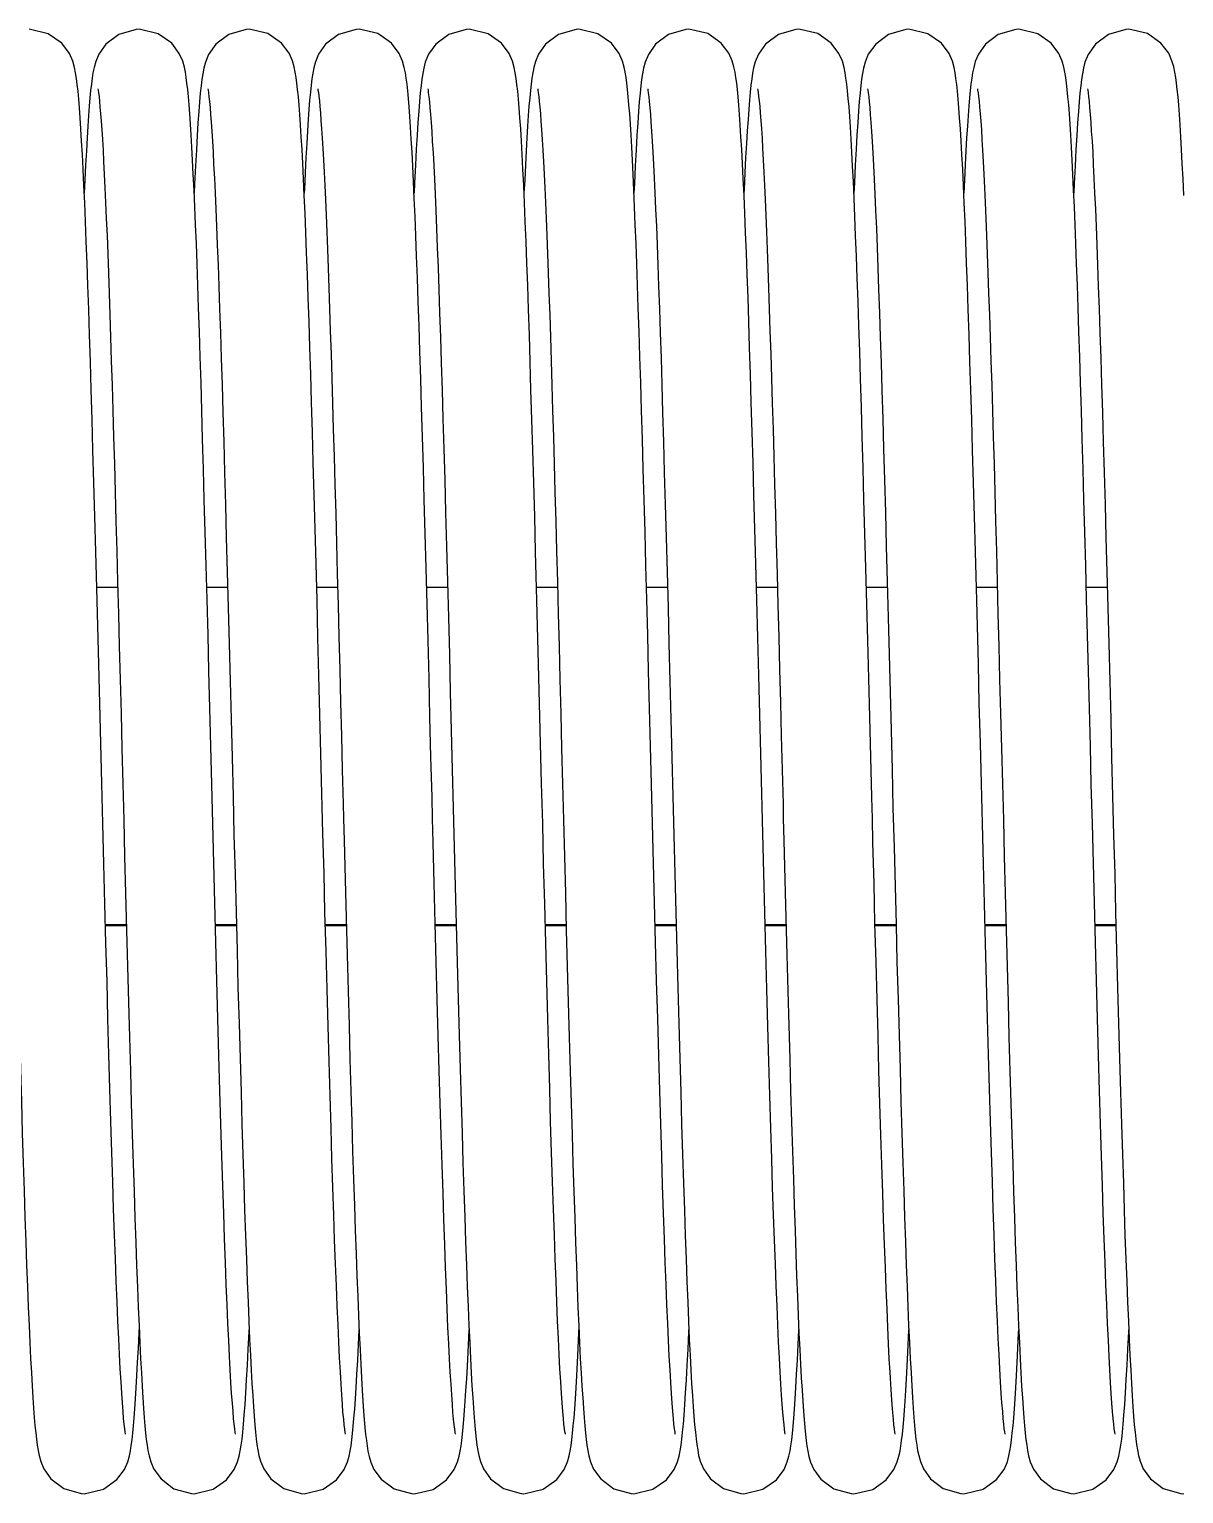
# Model space of a CAD drawing. Header units: millimetres. Extents: x 21899 to 38731, y -5425 to 3612.
# Drawn here: x 24484 to 24568, y 3128.8 to 3235.3 of the extents above; entities that cross this region are included whole.
import ezdxf

# ---------------------------------------------------------------- set-up
doc = ezdxf.new("R2010")
doc.units = ezdxf.units.MM

msp = doc.modelspace()

# ---------------------------------------------------------------- linework, layer by layer
at = {"color": 7, "linetype": 'Continuous'}
for p, q in [((24488.91, 3194.69), (24490.44, 3194.69)), ((24496.91, 3194.69), (24498.44, 3194.69)), ((24504.91, 3194.69), (24506.44, 3194.69)), ((24512.91, 3194.69), (24514.44, 3194.69)), ((24520.91, 3194.69), (24522.44, 3194.69)), ((24528.91, 3194.69), (24530.44, 3194.69)), ((24536.91, 3194.69), (24538.44, 3194.69)), ((24544.91, 3194.69), (24546.44, 3194.69)), ((24552.91, 3194.69), (24554.44, 3194.69)), ((24560.91, 3194.69), (24562.44, 3194.69)), ((24489.55, 3170.08), (24491.07, 3170.08)), ((24497.55, 3170.08), (24499.07, 3170.08)), ((24505.55, 3170.08), (24507.07, 3170.08)), ((24513.55, 3170.08), (24515.07, 3170.08)), ((24521.55, 3170.08), (24523.07, 3170.08)), ((24529.55, 3170.08), (24531.07, 3170.08)), ((24537.55, 3170.08), (24539.07, 3170.08)), ((24545.55, 3170.08), (24547.07, 3170.08)), ((24553.55, 3170.08), (24555.07, 3170.08)), ((24561.55, 3170.08), (24563.07, 3170.08))]:
    msp.add_line(p, q, dxfattribs=at)
at = {"color": 9, "linetype": 'Continuous'}
for p, q in [((24489.55, 3170.15), (24491.07, 3170.15)), ((24497.55, 3170.15), (24499.07, 3170.15)), ((24505.55, 3170.15), (24507.07, 3170.15)), ((24513.55, 3170.15), (24515.07, 3170.15)), ((24521.55, 3170.15), (24523.07, 3170.15)), ((24529.55, 3170.15), (24531.07, 3170.15)), ((24537.55, 3170.15), (24539.07, 3170.15)), ((24545.55, 3170.15), (24547.07, 3170.15)), ((24553.55, 3170.15), (24555.07, 3170.15)), ((24561.55, 3170.15), (24563.07, 3170.15))]:
    msp.add_line(p, q, dxfattribs=at)
at = {"color": 7, "linetype": 'Continuous'}
for points in [[(24487.65, 3229.54), (24487.6, 3230.18), (24487.55, 3230.74), (24487.49, 3231.24), (24487.43, 3231.68), (24487.37, 3232.08), (24487.29, 3232.47), (24487.17, 3232.92), (24486.93, 3233.48), (24486.37, 3234.23), (24485.39, 3234.93), (24484, 3235.25)], [(24492, 3235.25), (24491.79, 3235.24), (24490.51, 3234.87), (24489.57, 3234.16), (24489.06, 3233.44), (24488.84, 3232.9), (24488.72, 3232.47), (24488.64, 3232.09), (24488.58, 3231.7), (24488.52, 3231.27), (24488.47, 3230.8), (24488.42, 3230.26), (24488.36, 3229.65), (24488.31, 3228.97)], [(24495.69, 3229.09), (24495.64, 3229.75), (24495.58, 3230.33), (24495.53, 3230.86), (24495.48, 3231.33), (24495.43, 3231.74), (24495.36, 3232.12), (24495.29, 3232.5), (24495.17, 3232.92), (24494.92, 3233.49), (24494.37, 3234.24), (24493.38, 3234.93), (24492, 3235.25)], [(24500, 3235.25), (24499.78, 3235.24), (24498.52, 3234.88), (24497.58, 3234.18), (24497.05, 3233.42), (24496.82, 3232.85), (24496.7, 3232.42), (24496.63, 3232.02), (24496.56, 3231.61), (24496.51, 3231.14), (24496.45, 3230.6), (24496.39, 3229.98), (24496.34, 3229.27)], [(24503.69, 3229.05), (24503.64, 3229.73), (24503.59, 3230.33), (24503.53, 3230.86), (24503.48, 3231.33), (24503.42, 3231.75), (24503.36, 3232.14), (24503.28, 3232.53), (24503.15, 3232.96), (24502.91, 3233.51), (24502.35, 3234.25), (24501.37, 3234.94), (24500, 3235.25)], [(24508, 3235.25), (24507.78, 3235.24), (24506.51, 3234.88), (24505.57, 3234.17), (24505.06, 3233.43), (24504.83, 3232.88), (24504.71, 3232.45), (24504.63, 3232.05), (24504.57, 3231.64), (24504.51, 3231.19), (24504.46, 3230.68), (24504.4, 3230.1), (24504.35, 3229.44)], [(24511.65, 3229.6), (24511.6, 3230.22), (24511.54, 3230.77), (24511.49, 3231.26), (24511.43, 3231.69), (24511.37, 3232.09), (24511.29, 3232.48), (24511.17, 3232.92), (24510.92, 3233.5), (24510.35, 3234.25), (24509.37, 3234.94), (24508, 3235.25)], [(24516, 3235.25), (24515.79, 3235.24), (24514.53, 3234.88), (24513.59, 3234.18), (24513.05, 3233.43), (24512.82, 3232.86), (24512.71, 3232.42), (24512.63, 3232.03), (24512.56, 3231.62), (24512.51, 3231.15), (24512.45, 3230.62), (24512.39, 3230), (24512.34, 3229.29)], [(24519.65, 3229.54), (24519.6, 3230.18), (24519.55, 3230.74), (24519.49, 3231.24), (24519.43, 3231.68), (24519.37, 3232.08), (24519.29, 3232.47), (24519.17, 3232.92), (24518.93, 3233.48), (24518.37, 3234.23), (24517.39, 3234.93), (24516, 3235.25)], [(24524, 3235.25), (24523.79, 3235.24), (24522.51, 3234.87), (24521.57, 3234.16), (24521.06, 3233.44), (24520.84, 3232.9), (24520.72, 3232.47), (24520.64, 3232.09), (24520.58, 3231.7), (24520.52, 3231.27), (24520.47, 3230.8), (24520.42, 3230.26), (24520.36, 3229.65), (24520.31, 3228.97)], [(24527.69, 3229.09), (24527.64, 3229.75), (24527.58, 3230.33), (24527.53, 3230.86), (24527.48, 3231.33), (24527.43, 3231.74), (24527.36, 3232.12), (24527.29, 3232.5), (24527.17, 3232.92), (24526.92, 3233.49), (24526.37, 3234.24), (24525.38, 3234.93), (24524, 3235.25)], [(24532, 3235.25), (24531.78, 3235.24), (24530.52, 3234.88), (24529.58, 3234.18), (24529.05, 3233.42), (24528.82, 3232.85), (24528.7, 3232.42), (24528.63, 3232.02), (24528.56, 3231.61), (24528.51, 3231.14), (24528.45, 3230.6), (24528.39, 3229.98), (24528.34, 3229.27)], [(24535.69, 3229.05), (24535.64, 3229.73), (24535.59, 3230.33), (24535.53, 3230.86), (24535.48, 3231.33), (24535.42, 3231.75), (24535.36, 3232.14), (24535.28, 3232.53), (24535.15, 3232.96), (24534.91, 3233.51), (24534.35, 3234.25), (24533.37, 3234.94), (24532, 3235.25)], [(24540, 3235.25), (24539.78, 3235.24), (24538.51, 3234.88), (24537.57, 3234.17), (24537.06, 3233.43), (24536.83, 3232.88), (24536.71, 3232.45), (24536.63, 3232.05), (24536.57, 3231.64), (24536.51, 3231.19), (24536.46, 3230.68), (24536.4, 3230.1), (24536.35, 3229.44)], [(24543.65, 3229.6), (24543.6, 3230.22), (24543.54, 3230.77), (24543.49, 3231.26), (24543.43, 3231.69), (24543.37, 3232.09), (24543.29, 3232.48), (24543.17, 3232.92), (24542.92, 3233.5), (24542.35, 3234.25), (24541.37, 3234.94), (24540, 3235.25)], [(24548, 3235.25), (24547.79, 3235.24), (24546.53, 3234.88), (24545.59, 3234.18), (24545.05, 3233.43), (24544.82, 3232.86), (24544.71, 3232.42), (24544.63, 3232.03), (24544.56, 3231.62), (24544.51, 3231.15), (24544.45, 3230.62), (24544.39, 3230), (24544.34, 3229.29)], [(24551.65, 3229.54), (24551.6, 3230.18), (24551.55, 3230.74), (24551.49, 3231.24), (24551.43, 3231.68), (24551.37, 3232.08), (24551.29, 3232.47), (24551.17, 3232.92), (24550.93, 3233.48), (24550.37, 3234.23), (24549.39, 3234.93), (24548, 3235.25)], [(24556, 3235.25), (24555.79, 3235.24), (24554.51, 3234.87), (24553.57, 3234.16), (24553.06, 3233.44), (24552.84, 3232.9), (24552.72, 3232.47), (24552.64, 3232.09), (24552.58, 3231.7), (24552.52, 3231.27), (24552.47, 3230.8), (24552.42, 3230.26), (24552.36, 3229.65), (24552.31, 3228.97)], [(24559.69, 3229.09), (24559.64, 3229.75), (24559.58, 3230.33), (24559.53, 3230.86), (24559.48, 3231.33), (24559.43, 3231.74), (24559.36, 3232.12), (24559.29, 3232.5), (24559.17, 3232.92), (24558.92, 3233.49), (24558.37, 3234.24), (24557.38, 3234.93), (24556, 3235.25)], [(24564, 3235.25), (24563.78, 3235.24), (24562.52, 3234.88), (24561.58, 3234.18), (24561.05, 3233.42), (24560.82, 3232.85), (24560.7, 3232.42), (24560.63, 3232.02), (24560.56, 3231.61), (24560.51, 3231.14), (24560.45, 3230.6), (24560.39, 3229.98), (24560.34, 3229.27)], [(24567.69, 3229.05), (24567.64, 3229.73), (24567.59, 3230.33), (24567.53, 3230.86), (24567.48, 3231.33), (24567.42, 3231.75), (24567.36, 3232.14), (24567.28, 3232.53), (24567.15, 3232.96), (24566.91, 3233.51), (24566.35, 3234.25), (24565.37, 3234.94), (24564, 3235.25)], [(24489, 3230.93), (24489.01, 3230.82), (24489.04, 3230.63), (24489.08, 3230.36), (24489.11, 3230.01), (24489.15, 3229.6), (24489.19, 3229.11), (24489.23, 3228.56), (24489.28, 3227.93), (24489.32, 3227.24), (24489.37, 3226.47), (24489.41, 3225.63), (24489.46, 3224.72), (24489.51, 3223.72), (24489.56, 3222.65), (24489.61, 3221.49), (24489.66, 3220.25), (24489.71, 3218.93), (24489.76, 3217.53), (24489.81, 3216.05), (24489.87, 3214.49), (24489.92, 3212.86), (24489.97, 3211.15), (24490.03, 3209.37), (24490.08, 3207.53), (24490.14, 3205.62), (24490.2, 3203.64), (24490.25, 3201.59), (24490.31, 3199.48), (24490.37, 3197.3), (24490.43, 3195.06), (24490.49, 3192.75), (24490.55, 3190.39), (24490.61, 3187.96), (24490.68, 3185.49), (24490.74, 3182.95), (24490.81, 3180.37), (24490.88, 3177.75), (24490.94, 3175.09), (24491.01, 3172.42), (24491.08, 3169.74), (24491.15, 3167.09), (24491.22, 3164.49), (24491.29, 3161.95), (24491.36, 3159.49), (24491.43, 3157.13), (24491.5, 3154.88), (24491.56, 3152.74), (24491.63, 3150.72), (24491.69, 3148.81), (24491.75, 3147.02), (24491.81, 3145.34), (24491.87, 3143.78), (24491.93, 3142.32), (24491.99, 3140.97), (24492.05, 3139.72), (24492.1, 3138.57), (24492.16, 3137.53), (24492.21, 3136.58), (24492.27, 3135.72), (24492.32, 3134.96)], [(24497, 3230.92), (24497.02, 3230.82), (24497.04, 3230.62), (24497.08, 3230.34), (24497.12, 3229.99), (24497.16, 3229.56), (24497.2, 3229.06), (24497.24, 3228.49), (24497.28, 3227.84), (24497.33, 3227.11), (24497.38, 3226.31), (24497.42, 3225.41), (24497.47, 3224.43), (24497.52, 3223.35), (24497.58, 3222.18), (24497.63, 3220.92), (24497.68, 3219.56), (24497.74, 3218.11), (24497.79, 3216.56), (24497.85, 3214.92), (24497.91, 3213.18), (24497.97, 3211.34), (24498.03, 3209.4), (24498.09, 3207.37), (24498.15, 3205.24), (24498.21, 3203.01), (24498.28, 3200.69), (24498.34, 3198.28), (24498.41, 3195.78), (24498.48, 3193.2), (24498.55, 3190.55), (24498.62, 3187.84), (24498.69, 3185.09), (24498.76, 3182.3), (24498.83, 3179.48), (24498.9, 3176.65), (24498.98, 3173.83), (24499.05, 3171.03), (24499.12, 3168.27), (24499.19, 3165.57), (24499.27, 3162.94), (24499.34, 3160.39), (24499.41, 3157.95), (24499.47, 3155.62), (24499.54, 3153.42), (24499.61, 3151.33), (24499.67, 3149.37), (24499.73, 3147.52), (24499.8, 3145.8), (24499.86, 3144.18), (24499.92, 3142.68), (24499.98, 3141.29), (24500.03, 3140), (24500.09, 3138.82), (24500.15, 3137.74), (24500.2, 3136.76), (24500.26, 3135.88), (24500.31, 3135.09), (24500.36, 3134.38)], [(24505, 3230.93), (24505, 3230.93), (24505.01, 3230.83), (24505.04, 3230.65), (24505.07, 3230.39), (24505.11, 3230.05), (24505.15, 3229.64), (24505.19, 3229.17), (24505.23, 3228.62), (24505.27, 3228.01), (24505.32, 3227.33), (24505.36, 3226.59), (24505.41, 3225.76), (24505.45, 3224.87), (24505.5, 3223.9), (24505.55, 3222.86), (24505.6, 3221.73), (24505.65, 3220.53), (24505.7, 3219.25), (24505.75, 3217.88), (24505.8, 3216.44), (24505.85, 3214.92), (24505.9, 3213.32), (24505.96, 3211.64), (24506.01, 3209.89), (24506.07, 3208.06), (24506.12, 3206.16), (24506.18, 3204.19), (24506.24, 3202.15), (24506.3, 3200.04), (24506.36, 3197.88), (24506.41, 3195.66), (24506.47, 3193.38), (24506.54, 3191.06), (24506.6, 3188.7), (24506.66, 3186.29), (24506.72, 3183.86), (24506.78, 3181.4), (24506.85, 3178.92), (24506.87, 3177.85)], [(24513, 3230.92), (24513.02, 3230.82), (24513.04, 3230.62), (24513.08, 3230.34), (24513.12, 3229.98), (24513.16, 3229.55), (24513.2, 3229.05), (24513.24, 3228.47), (24513.29, 3227.81), (24513.33, 3227.08), (24513.38, 3226.26), (24513.43, 3225.35), (24513.48, 3224.35), (24513.53, 3223.25), (24513.58, 3222.06), (24513.64, 3220.77), (24513.69, 3219.39), (24513.75, 3217.9), (24513.8, 3216.32), (24513.86, 3214.64), (24513.92, 3212.87), (24513.98, 3210.99), (24514.04, 3209.01), (24514.1, 3206.93), (24514.17, 3204.75), (24514.23, 3202.48), (24514.3, 3200.11), (24514.36, 3197.64), (24514.43, 3195.09), (24514.5, 3192.47), (24514.57, 3189.78), (24514.64, 3187.04), (24514.71, 3184.25), (24514.78, 3181.43), (24514.85, 3178.6)], [(24521, 3230.93), (24521.01, 3230.82), (24521.04, 3230.63), (24521.08, 3230.36), (24521.11, 3230.01), (24521.15, 3229.6), (24521.19, 3229.11), (24521.23, 3228.56), (24521.28, 3227.93), (24521.32, 3227.24), (24521.37, 3226.47), (24521.41, 3225.63), (24521.46, 3224.72), (24521.51, 3223.72), (24521.56, 3222.65), (24521.61, 3221.49), (24521.66, 3220.25), (24521.71, 3218.93), (24521.76, 3217.53), (24521.81, 3216.05), (24521.87, 3214.49), (24521.92, 3212.86), (24521.97, 3211.15), (24522.03, 3209.37), (24522.08, 3207.53), (24522.14, 3205.62), (24522.2, 3203.64), (24522.25, 3201.59), (24522.31, 3199.48), (24522.37, 3197.3), (24522.43, 3195.06), (24522.49, 3192.75), (24522.55, 3190.39), (24522.61, 3187.96), (24522.68, 3185.49), (24522.74, 3182.95), (24522.81, 3180.37), (24522.88, 3177.75), (24522.94, 3175.09), (24523.01, 3172.42), (24523.08, 3169.74), (24523.15, 3167.09), (24523.22, 3164.49), (24523.29, 3161.95), (24523.36, 3159.49), (24523.43, 3157.13), (24523.5, 3154.88), (24523.56, 3152.74), (24523.63, 3150.72), (24523.69, 3148.81), (24523.75, 3147.02), (24523.81, 3145.34), (24523.87, 3143.78), (24523.93, 3142.32), (24523.99, 3140.97), (24524.05, 3139.72), (24524.1, 3138.57), (24524.16, 3137.53), (24524.21, 3136.58), (24524.27, 3135.72), (24524.32, 3134.96)], [(24529, 3230.92), (24529.02, 3230.82), (24529.04, 3230.62), (24529.08, 3230.34), (24529.12, 3229.99), (24529.16, 3229.56), (24529.2, 3229.06), (24529.24, 3228.49), (24529.28, 3227.84), (24529.33, 3227.11), (24529.38, 3226.31), (24529.42, 3225.41), (24529.47, 3224.43), (24529.52, 3223.35), (24529.58, 3222.18), (24529.63, 3220.92), (24529.68, 3219.56), (24529.74, 3218.11), (24529.79, 3216.56), (24529.85, 3214.92), (24529.91, 3213.18), (24529.97, 3211.34), (24530.03, 3209.4), (24530.09, 3207.37), (24530.15, 3205.24), (24530.21, 3203.01), (24530.28, 3200.69), (24530.34, 3198.28), (24530.41, 3195.78), (24530.48, 3193.2), (24530.55, 3190.55), (24530.62, 3187.84), (24530.69, 3185.09), (24530.76, 3182.3), (24530.83, 3179.48), (24530.9, 3176.65), (24530.98, 3173.83), (24531.05, 3171.03), (24531.12, 3168.27), (24531.19, 3165.57), (24531.27, 3162.94), (24531.34, 3160.39), (24531.41, 3157.95), (24531.47, 3155.62), (24531.54, 3153.42), (24531.61, 3151.33), (24531.67, 3149.37), (24531.73, 3147.52), (24531.8, 3145.8), (24531.86, 3144.18), (24531.92, 3142.68), (24531.98, 3141.29), (24532.03, 3140), (24532.09, 3138.82), (24532.15, 3137.74), (24532.2, 3136.76), (24532.26, 3135.88), (24532.31, 3135.09), (24532.36, 3134.38)], [(24537, 3230.93), (24537, 3230.93), (24537.01, 3230.83), (24537.04, 3230.65), (24537.07, 3230.39), (24537.11, 3230.05), (24537.15, 3229.64), (24537.19, 3229.17), (24537.23, 3228.62), (24537.27, 3228.01), (24537.32, 3227.33), (24537.36, 3226.59), (24537.41, 3225.76), (24537.45, 3224.87), (24537.5, 3223.9), (24537.55, 3222.86), (24537.6, 3221.73), (24537.65, 3220.53), (24537.7, 3219.25), (24537.75, 3217.88), (24537.8, 3216.44), (24537.85, 3214.92), (24537.9, 3213.32), (24537.96, 3211.64), (24538.01, 3209.89), (24538.07, 3208.06), (24538.12, 3206.16), (24538.18, 3204.19), (24538.24, 3202.15), (24538.3, 3200.04), (24538.36, 3197.88), (24538.41, 3195.66), (24538.47, 3193.38), (24538.54, 3191.06), (24538.6, 3188.7), (24538.66, 3186.29), (24538.72, 3183.86), (24538.78, 3181.4), (24538.85, 3178.92), (24538.87, 3177.85)], [(24545, 3230.92), (24545.02, 3230.82), (24545.04, 3230.62), (24545.08, 3230.34), (24545.12, 3229.98), (24545.16, 3229.55), (24545.2, 3229.05), (24545.24, 3228.47), (24545.29, 3227.81), (24545.33, 3227.08), (24545.38, 3226.26), (24545.43, 3225.35), (24545.48, 3224.35), (24545.53, 3223.25), (24545.58, 3222.06), (24545.64, 3220.77), (24545.69, 3219.39), (24545.75, 3217.9), (24545.8, 3216.32), (24545.86, 3214.64), (24545.92, 3212.87), (24545.98, 3210.99), (24546.04, 3209.01), (24546.1, 3206.93), (24546.17, 3204.75), (24546.23, 3202.48), (24546.3, 3200.11), (24546.36, 3197.64), (24546.43, 3195.09), (24546.5, 3192.47), (24546.57, 3189.78), (24546.64, 3187.04), (24546.71, 3184.25), (24546.78, 3181.43), (24546.85, 3178.6)], [(24553, 3230.93), (24553.01, 3230.82), (24553.04, 3230.63), (24553.08, 3230.36), (24553.11, 3230.01), (24553.15, 3229.6), (24553.19, 3229.11), (24553.23, 3228.56), (24553.28, 3227.93), (24553.32, 3227.24), (24553.37, 3226.47), (24553.41, 3225.63), (24553.46, 3224.72), (24553.51, 3223.72), (24553.56, 3222.65), (24553.61, 3221.49), (24553.66, 3220.25), (24553.71, 3218.93), (24553.76, 3217.53), (24553.81, 3216.05), (24553.87, 3214.49), (24553.92, 3212.86), (24553.97, 3211.15), (24554.03, 3209.37), (24554.08, 3207.53), (24554.14, 3205.62), (24554.2, 3203.64), (24554.25, 3201.59), (24554.31, 3199.48), (24554.37, 3197.3), (24554.43, 3195.06), (24554.49, 3192.75), (24554.55, 3190.39), (24554.61, 3187.96), (24554.68, 3185.49), (24554.74, 3182.95), (24554.81, 3180.37), (24554.88, 3177.75), (24554.94, 3175.09), (24555.01, 3172.42), (24555.08, 3169.74), (24555.15, 3167.09), (24555.22, 3164.49), (24555.29, 3161.95), (24555.36, 3159.49), (24555.43, 3157.13), (24555.5, 3154.88), (24555.56, 3152.74), (24555.63, 3150.72), (24555.69, 3148.81), (24555.75, 3147.02), (24555.81, 3145.34), (24555.87, 3143.78), (24555.93, 3142.32), (24555.99, 3140.97), (24556.05, 3139.72), (24556.1, 3138.57), (24556.16, 3137.53), (24556.21, 3136.58), (24556.27, 3135.72), (24556.32, 3134.96)], [(24561, 3230.92), (24561.02, 3230.82), (24561.04, 3230.62), (24561.08, 3230.34), (24561.12, 3229.99), (24561.16, 3229.56), (24561.2, 3229.06), (24561.24, 3228.49), (24561.28, 3227.84), (24561.33, 3227.11), (24561.38, 3226.31), (24561.42, 3225.41), (24561.47, 3224.43), (24561.52, 3223.35), (24561.58, 3222.18), (24561.63, 3220.92), (24561.68, 3219.56), (24561.74, 3218.11), (24561.79, 3216.56), (24561.85, 3214.92), (24561.91, 3213.18), (24561.97, 3211.34), (24562.03, 3209.4), (24562.09, 3207.37), (24562.15, 3205.24), (24562.21, 3203.01), (24562.28, 3200.69), (24562.34, 3198.28), (24562.41, 3195.78), (24562.48, 3193.2), (24562.55, 3190.55), (24562.62, 3187.84), (24562.69, 3185.09), (24562.76, 3182.3), (24562.83, 3179.48), (24562.9, 3176.65), (24562.98, 3173.83), (24563.05, 3171.03), (24563.12, 3168.27), (24563.19, 3165.57), (24563.27, 3162.94), (24563.34, 3160.39), (24563.41, 3157.95), (24563.47, 3155.62), (24563.54, 3153.42), (24563.61, 3151.33), (24563.67, 3149.37), (24563.73, 3147.52), (24563.8, 3145.8), (24563.86, 3144.18), (24563.92, 3142.68), (24563.98, 3141.29), (24564.03, 3140), (24564.09, 3138.82), (24564.15, 3137.74), (24564.2, 3136.76), (24564.26, 3135.88), (24564.31, 3135.09), (24564.36, 3134.38)], [(24491.01, 3133.08), (24491.01, 3133.1), (24490.98, 3133.24), (24490.95, 3133.48), (24490.91, 3133.81), (24490.87, 3134.23), (24490.83, 3134.74), (24490.78, 3135.35), (24490.73, 3136.07), (24490.68, 3136.89), (24490.62, 3137.82), (24490.57, 3138.87), (24490.51, 3140.03), (24490.45, 3141.31), (24490.39, 3142.7), (24490.33, 3144.21), (24490.27, 3145.83), (24490.21, 3147.58), (24490.14, 3149.45), (24490.08, 3151.44), (24490.01, 3153.56), (24489.94, 3155.81), (24489.87, 3158.19), (24489.8, 3160.69), (24489.73, 3163.3), (24489.66, 3166.01), (24489.58, 3168.8), (24489.51, 3171.66), (24489.43, 3174.55), (24489.36, 3177.48), (24489.28, 3180.41), (24489.21, 3183.33), (24489.13, 3186.22), (24489.06, 3189.07), (24488.99, 3191.87), (24488.92, 3194.6), (24488.85, 3197.25), (24488.78, 3199.81), (24488.71, 3202.27), (24488.64, 3204.63), (24488.58, 3206.88), (24488.51, 3209.03), (24488.45, 3211.07), (24488.39, 3213.02), (24488.33, 3214.86), (24488.27, 3216.61), (24488.21, 3218.25), (24488.15, 3219.81), (24488.09, 3221.27), (24488.04, 3222.63), (24487.98, 3223.89), (24487.92, 3225.07), (24487.87, 3226.14), (24487.81, 3227.12), (24487.76, 3228.02), (24487.7, 3228.82), (24487.65, 3229.54)], [(24499.01, 3133.08), (24499.01, 3133.09), (24498.99, 3133.23), (24498.95, 3133.47), (24498.91, 3133.8), (24498.87, 3134.22), (24498.83, 3134.73), (24498.78, 3135.34), (24498.73, 3136.04), (24498.68, 3136.84), (24498.63, 3137.75), (24498.57, 3138.76), (24498.52, 3139.89), (24498.46, 3141.13), (24498.4, 3142.49), (24498.34, 3143.96), (24498.28, 3145.56), (24498.22, 3147.29), (24498.15, 3149.16), (24498.09, 3151.16), (24498.02, 3153.32), (24497.95, 3155.62), (24497.88, 3158.06), (24497.8, 3160.63), (24497.73, 3163.3), (24497.65, 3166.05), (24497.58, 3168.87), (24497.5, 3171.73), (24497.43, 3174.61), (24497.36, 3177.48), (24497.28, 3180.32), (24497.21, 3183.12), (24497.14, 3185.87), (24497.07, 3188.57), (24497.01, 3191.2), (24496.94, 3193.77), (24496.87, 3196.26), (24496.81, 3198.68), (24496.74, 3201.02), (24496.68, 3203.27), (24496.62, 3205.44), (24496.56, 3207.53), (24496.5, 3209.53), (24496.44, 3211.44), (24496.38, 3213.26), (24496.32, 3214.99), (24496.27, 3216.64), (24496.21, 3218.19), (24496.16, 3219.66), (24496.1, 3221.04), (24496.05, 3222.34), (24495.99, 3223.55), (24495.94, 3224.68), (24495.89, 3225.72), (24495.84, 3226.68), (24495.79, 3227.56), (24495.74, 3228.36), (24495.69, 3229.09)], [(24496.34, 3229.27), (24496.28, 3228.45), (24496.22, 3227.52), (24496.16, 3226.48), (24496.1, 3225.31), (24496.03, 3224.01), (24496, 3223.33)], [(24504.35, 3229.44), (24504.3, 3228.7), (24504.24, 3227.87), (24504.19, 3226.95), (24504.13, 3225.93), (24504.07, 3224.82), (24504.02, 3223.6), (24504, 3223.33)], [(24513.35, 3177.85), (24513.31, 3179.41), (24513.23, 3182.34), (24513.16, 3185.22), (24513.09, 3188.04), (24513.02, 3190.79), (24512.95, 3193.47), (24512.88, 3196.07), (24512.81, 3198.59), (24512.74, 3201.02), (24512.68, 3203.36), (24512.61, 3205.61), (24512.55, 3207.77), (24512.49, 3209.84), (24512.43, 3211.81), (24512.37, 3213.68), (24512.31, 3215.46), (24512.25, 3217.15), (24512.19, 3218.74), (24512.13, 3220.24), (24512.08, 3221.64), (24512.02, 3222.95), (24511.97, 3224.17), (24511.91, 3225.29), (24511.86, 3226.32), (24511.8, 3227.27), (24511.75, 3228.13), (24511.7, 3228.9), (24511.65, 3229.6)], [(24512.34, 3229.29), (24512.28, 3228.48), (24512.22, 3227.56), (24512.16, 3226.52), (24512.1, 3225.37), (24512.04, 3224.09), (24512, 3223.33)], [(24523.01, 3133.08), (24523.01, 3133.1), (24522.98, 3133.24), (24522.95, 3133.48), (24522.91, 3133.81), (24522.87, 3134.23), (24522.83, 3134.74), (24522.78, 3135.35), (24522.73, 3136.07), (24522.68, 3136.89), (24522.62, 3137.82), (24522.57, 3138.87), (24522.51, 3140.03), (24522.45, 3141.31), (24522.39, 3142.7), (24522.33, 3144.21), (24522.27, 3145.83), (24522.21, 3147.58), (24522.14, 3149.45), (24522.08, 3151.44), (24522.01, 3153.56), (24521.94, 3155.81), (24521.87, 3158.19), (24521.8, 3160.69), (24521.73, 3163.3), (24521.66, 3166.01), (24521.58, 3168.8), (24521.51, 3171.66), (24521.43, 3174.55), (24521.36, 3177.48), (24521.28, 3180.41), (24521.21, 3183.33), (24521.13, 3186.22), (24521.06, 3189.07), (24520.99, 3191.87), (24520.92, 3194.6), (24520.85, 3197.25), (24520.78, 3199.81), (24520.71, 3202.27), (24520.64, 3204.63), (24520.58, 3206.88), (24520.51, 3209.03), (24520.45, 3211.07), (24520.39, 3213.02), (24520.33, 3214.86), (24520.27, 3216.61), (24520.21, 3218.25), (24520.15, 3219.81), (24520.09, 3221.27), (24520.04, 3222.63), (24519.98, 3223.89), (24519.92, 3225.07), (24519.87, 3226.14), (24519.81, 3227.12), (24519.76, 3228.02), (24519.7, 3228.82), (24519.65, 3229.54)], [(24531.01, 3133.08), (24531.01, 3133.09), (24530.99, 3133.23), (24530.95, 3133.47), (24530.91, 3133.8), (24530.87, 3134.22), (24530.83, 3134.73), (24530.78, 3135.34), (24530.73, 3136.04), (24530.68, 3136.84), (24530.63, 3137.75), (24530.57, 3138.76), (24530.52, 3139.89), (24530.46, 3141.13), (24530.4, 3142.49), (24530.34, 3143.96), (24530.28, 3145.56), (24530.22, 3147.29), (24530.15, 3149.16), (24530.09, 3151.16), (24530.02, 3153.32), (24529.95, 3155.62), (24529.88, 3158.06), (24529.8, 3160.63), (24529.73, 3163.3), (24529.65, 3166.05), (24529.58, 3168.87), (24529.5, 3171.73), (24529.43, 3174.61), (24529.36, 3177.48), (24529.28, 3180.32), (24529.21, 3183.12), (24529.14, 3185.87), (24529.07, 3188.57), (24529.01, 3191.2), (24528.94, 3193.77), (24528.87, 3196.26), (24528.81, 3198.68), (24528.74, 3201.02), (24528.68, 3203.27), (24528.62, 3205.44), (24528.56, 3207.53), (24528.5, 3209.53), (24528.44, 3211.44), (24528.38, 3213.26), (24528.32, 3214.99), (24528.27, 3216.64), (24528.21, 3218.19), (24528.16, 3219.66), (24528.1, 3221.04), (24528.05, 3222.34), (24527.99, 3223.55), (24527.94, 3224.68), (24527.89, 3225.72), (24527.84, 3226.68), (24527.79, 3227.56), (24527.74, 3228.36), (24527.69, 3229.09)], [(24528.34, 3229.27), (24528.28, 3228.45), (24528.22, 3227.52), (24528.16, 3226.48), (24528.1, 3225.31), (24528.03, 3224.01), (24528, 3223.33)], [(24536.35, 3229.44), (24536.3, 3228.7), (24536.24, 3227.87), (24536.19, 3226.95), (24536.13, 3225.93), (24536.07, 3224.82), (24536.02, 3223.6), (24536, 3223.33)], [(24545.35, 3177.85), (24545.31, 3179.41), (24545.23, 3182.34), (24545.16, 3185.22), (24545.09, 3188.04), (24545.02, 3190.79), (24544.95, 3193.47), (24544.88, 3196.07), (24544.81, 3198.59), (24544.74, 3201.02), (24544.68, 3203.36), (24544.61, 3205.61), (24544.55, 3207.77), (24544.49, 3209.84), (24544.43, 3211.81), (24544.37, 3213.68), (24544.31, 3215.46), (24544.25, 3217.15), (24544.19, 3218.74), (24544.13, 3220.24), (24544.08, 3221.64), (24544.02, 3222.95), (24543.97, 3224.17), (24543.91, 3225.29), (24543.86, 3226.32), (24543.8, 3227.27), (24543.75, 3228.13), (24543.7, 3228.9), (24543.65, 3229.6)], [(24544.34, 3229.29), (24544.28, 3228.48), (24544.22, 3227.56), (24544.16, 3226.52), (24544.1, 3225.37), (24544.04, 3224.09), (24544, 3223.33)], [(24555.01, 3133.08), (24555.01, 3133.1), (24554.98, 3133.24), (24554.95, 3133.48), (24554.91, 3133.81), (24554.87, 3134.23), (24554.83, 3134.74), (24554.78, 3135.35), (24554.73, 3136.07), (24554.68, 3136.89), (24554.62, 3137.82), (24554.57, 3138.87), (24554.51, 3140.03), (24554.45, 3141.31), (24554.39, 3142.7), (24554.33, 3144.21), (24554.27, 3145.83), (24554.21, 3147.58), (24554.14, 3149.45), (24554.08, 3151.44), (24554.01, 3153.56), (24553.94, 3155.81), (24553.87, 3158.19), (24553.8, 3160.69), (24553.73, 3163.3), (24553.66, 3166.01), (24553.58, 3168.8), (24553.51, 3171.66), (24553.43, 3174.55), (24553.36, 3177.48), (24553.28, 3180.41), (24553.21, 3183.33), (24553.13, 3186.22), (24553.06, 3189.07), (24552.99, 3191.87), (24552.92, 3194.6), (24552.85, 3197.25), (24552.78, 3199.81), (24552.71, 3202.27), (24552.64, 3204.63), (24552.58, 3206.88), (24552.51, 3209.03), (24552.45, 3211.07), (24552.39, 3213.02), (24552.33, 3214.86), (24552.27, 3216.61), (24552.21, 3218.25), (24552.15, 3219.81), (24552.09, 3221.27), (24552.04, 3222.63), (24551.98, 3223.89), (24551.92, 3225.07), (24551.87, 3226.14), (24551.81, 3227.12), (24551.76, 3228.02), (24551.7, 3228.82), (24551.65, 3229.54)], [(24563.01, 3133.08), (24563.01, 3133.09), (24562.99, 3133.23), (24562.95, 3133.47), (24562.91, 3133.8), (24562.87, 3134.22), (24562.83, 3134.73), (24562.78, 3135.34), (24562.73, 3136.04), (24562.68, 3136.84), (24562.63, 3137.75), (24562.57, 3138.76), (24562.52, 3139.89), (24562.46, 3141.13), (24562.4, 3142.49), (24562.34, 3143.96), (24562.28, 3145.56), (24562.22, 3147.29), (24562.15, 3149.16), (24562.09, 3151.16), (24562.02, 3153.32), (24561.95, 3155.62), (24561.88, 3158.06), (24561.8, 3160.63), (24561.73, 3163.3), (24561.65, 3166.05), (24561.58, 3168.87), (24561.5, 3171.73), (24561.43, 3174.61), (24561.36, 3177.48), (24561.28, 3180.32), (24561.21, 3183.12), (24561.14, 3185.87), (24561.07, 3188.57), (24561.01, 3191.2), (24560.94, 3193.77), (24560.87, 3196.26), (24560.81, 3198.68), (24560.74, 3201.02), (24560.68, 3203.27), (24560.62, 3205.44), (24560.56, 3207.53), (24560.5, 3209.53), (24560.44, 3211.44), (24560.38, 3213.26), (24560.32, 3214.99), (24560.27, 3216.64), (24560.21, 3218.19), (24560.16, 3219.66), (24560.1, 3221.04), (24560.05, 3222.34), (24559.99, 3223.55), (24559.94, 3224.68), (24559.89, 3225.72), (24559.84, 3226.68), (24559.79, 3227.56), (24559.74, 3228.36), (24559.69, 3229.09)], [(24560.34, 3229.27), (24560.28, 3228.45), (24560.22, 3227.52), (24560.16, 3226.48), (24560.1, 3225.31), (24560.03, 3224.01), (24560, 3223.33)], [(24488.31, 3228.97), (24488.26, 3228.2), (24488.21, 3227.35), (24488.16, 3226.42), (24488.1, 3225.39), (24488.05, 3224.27), (24488, 3223.33)], [(24505.3, 3179.67), (24505.23, 3182.56), (24505.15, 3185.42), (24505.08, 3188.25), (24505.01, 3191.02), (24504.94, 3193.73), (24504.87, 3196.37), (24504.8, 3198.91), (24504.73, 3201.36), (24504.67, 3203.71), (24504.6, 3205.96), (24504.54, 3208.11), (24504.48, 3210.16), (24504.42, 3212.12), (24504.36, 3213.97), (24504.3, 3215.74), (24504.24, 3217.41), (24504.18, 3218.99), (24504.12, 3220.47), (24504.07, 3221.87), (24504.01, 3223.17), (24503.96, 3224.37), (24503.9, 3225.49), (24503.85, 3226.51), (24503.79, 3227.44), (24503.74, 3228.29), (24503.69, 3229.05)], [(24520.31, 3228.97), (24520.26, 3228.2), (24520.21, 3227.35), (24520.16, 3226.42), (24520.1, 3225.39), (24520.05, 3224.27), (24520, 3223.33)], [(24537.3, 3179.67), (24537.23, 3182.56), (24537.15, 3185.42), (24537.08, 3188.25), (24537.01, 3191.02), (24536.94, 3193.73), (24536.87, 3196.37), (24536.8, 3198.91), (24536.73, 3201.36), (24536.67, 3203.71), (24536.6, 3205.96), (24536.54, 3208.11), (24536.48, 3210.16), (24536.42, 3212.12), (24536.36, 3213.97), (24536.3, 3215.74), (24536.24, 3217.41), (24536.18, 3218.99), (24536.12, 3220.47), (24536.07, 3221.87), (24536.01, 3223.17), (24535.96, 3224.37), (24535.9, 3225.49), (24535.85, 3226.51), (24535.79, 3227.44), (24535.74, 3228.29), (24535.69, 3229.05)], [(24552.31, 3228.97), (24552.26, 3228.2), (24552.21, 3227.35), (24552.16, 3226.42), (24552.1, 3225.39), (24552.05, 3224.27), (24552, 3223.33)], [(24568.01, 3223.17), (24567.96, 3224.37), (24567.9, 3225.49), (24567.85, 3226.51), (24567.79, 3227.44), (24567.74, 3228.29), (24567.69, 3229.05)], [(24507.01, 3133.09), (24507.01, 3133.09), (24506.99, 3133.22), (24506.96, 3133.45), (24506.92, 3133.77), (24506.88, 3134.17), (24506.83, 3134.67), (24506.79, 3135.25), (24506.74, 3135.93), (24506.69, 3136.72), (24506.64, 3137.62), (24506.58, 3138.64), (24506.52, 3139.77), (24506.47, 3141.02), (24506.41, 3142.38), (24506.35, 3143.86), (24506.29, 3145.46), (24506.22, 3147.19), (24506.16, 3149.04), (24506.09, 3151.01), (24506.03, 3153.11), (24505.96, 3155.34), (24505.89, 3157.7), (24505.82, 3160.18), (24505.74, 3162.76), (24505.67, 3165.44), (24505.6, 3168.2), (24505.52, 3171.02), (24505.45, 3173.88), (24505.37, 3176.77), (24505.3, 3179.67)], [(24539.01, 3133.09), (24539.01, 3133.09), (24538.99, 3133.22), (24538.96, 3133.45), (24538.92, 3133.77), (24538.88, 3134.17), (24538.83, 3134.67), (24538.79, 3135.25), (24538.74, 3135.93), (24538.69, 3136.72), (24538.64, 3137.62), (24538.58, 3138.64), (24538.52, 3139.77), (24538.47, 3141.02), (24538.41, 3142.38), (24538.35, 3143.86), (24538.29, 3145.46), (24538.22, 3147.19), (24538.16, 3149.04), (24538.09, 3151.01), (24538.03, 3153.11), (24537.96, 3155.34), (24537.89, 3157.7), (24537.82, 3160.18), (24537.74, 3162.76), (24537.67, 3165.44), (24537.6, 3168.2), (24537.52, 3171.02), (24537.45, 3173.88), (24537.37, 3176.77), (24537.3, 3179.67)], [(24482.85, 3178.6), (24482.93, 3175.76), (24483, 3172.94), (24483.07, 3170.14), (24483.14, 3167.4), (24483.22, 3164.72), (24483.29, 3162.13), (24483.36, 3159.63), (24483.43, 3157.24), (24483.49, 3154.96), (24483.56, 3152.81), (24483.63, 3150.78), (24483.69, 3148.87), (24483.75, 3147.07), (24483.81, 3145.38), (24483.87, 3143.81), (24483.93, 3142.35), (24483.99, 3140.99), (24484.05, 3139.74), (24484.1, 3138.59), (24484.16, 3137.54), (24484.21, 3136.59), (24484.27, 3135.74), (24484.32, 3134.97)], [(24514.85, 3178.6), (24514.93, 3175.76), (24515, 3172.94), (24515.07, 3170.14), (24515.14, 3167.4), (24515.22, 3164.72), (24515.29, 3162.13), (24515.36, 3159.63), (24515.43, 3157.24), (24515.49, 3154.96), (24515.56, 3152.81), (24515.63, 3150.78), (24515.69, 3148.87), (24515.75, 3147.07), (24515.81, 3145.38), (24515.87, 3143.81), (24515.93, 3142.35), (24515.99, 3140.99), (24516.05, 3139.74), (24516.1, 3138.59), (24516.16, 3137.54), (24516.21, 3136.59), (24516.27, 3135.74), (24516.32, 3134.97)], [(24546.85, 3178.6), (24546.93, 3175.76), (24547, 3172.94), (24547.07, 3170.14), (24547.14, 3167.4), (24547.22, 3164.72), (24547.29, 3162.13), (24547.36, 3159.63), (24547.43, 3157.24), (24547.49, 3154.96), (24547.56, 3152.81), (24547.63, 3150.78), (24547.69, 3148.87), (24547.75, 3147.07), (24547.81, 3145.38), (24547.87, 3143.81), (24547.93, 3142.35), (24547.99, 3140.99), (24548.05, 3139.74), (24548.1, 3138.59), (24548.16, 3137.54), (24548.21, 3136.59), (24548.27, 3135.74), (24548.32, 3134.97)], [(24506.87, 3177.85), (24506.91, 3176.25), (24506.99, 3173.41), (24507.06, 3170.63), (24507.13, 3167.94), (24507.2, 3165.32), (24507.27, 3162.8), (24507.34, 3160.36), (24507.4, 3158.03), (24507.47, 3155.79), (24507.53, 3153.66), (24507.6, 3151.63), (24507.66, 3149.71), (24507.72, 3147.9), (24507.78, 3146.19), (24507.84, 3144.59), (24507.9, 3143.1), (24507.96, 3141.71), (24508.01, 3140.43), (24508.07, 3139.24), (24508.13, 3138.16), (24508.18, 3137.17), (24508.23, 3136.28), (24508.28, 3135.48), (24508.33, 3134.76)], [(24515.01, 3133.09), (24515.01, 3133.08), (24515.01, 3133.09), (24514.99, 3133.22), (24514.96, 3133.44), (24514.92, 3133.76), (24514.88, 3134.17), (24514.83, 3134.66), (24514.79, 3135.25), (24514.74, 3135.93), (24514.69, 3136.71), (24514.64, 3137.59), (24514.58, 3138.57), (24514.53, 3139.66), (24514.47, 3140.87), (24514.42, 3142.19), (24514.36, 3143.63), (24514.3, 3145.19), (24514.23, 3146.87), (24514.17, 3148.68), (24514.11, 3150.61), (24514.04, 3152.66), (24513.97, 3154.84), (24513.9, 3157.13), (24513.83, 3159.54), (24513.76, 3162.06), (24513.69, 3164.69), (24513.62, 3167.41), (24513.54, 3170.23), (24513.47, 3173.13), (24513.39, 3176.11), (24513.35, 3177.85)], [(24538.87, 3177.85), (24538.91, 3176.25), (24538.99, 3173.41), (24539.06, 3170.63), (24539.13, 3167.94), (24539.2, 3165.32), (24539.27, 3162.8), (24539.34, 3160.36), (24539.4, 3158.03), (24539.47, 3155.79), (24539.53, 3153.66), (24539.6, 3151.63), (24539.66, 3149.71), (24539.72, 3147.9), (24539.78, 3146.19), (24539.84, 3144.59), (24539.9, 3143.1), (24539.96, 3141.71), (24540.01, 3140.43), (24540.07, 3139.24), (24540.13, 3138.16), (24540.18, 3137.17), (24540.23, 3136.28), (24540.28, 3135.48), (24540.33, 3134.76)], [(24547.01, 3133.09), (24547.01, 3133.08), (24547.01, 3133.09), (24546.99, 3133.22), (24546.96, 3133.44), (24546.92, 3133.76), (24546.88, 3134.17), (24546.83, 3134.66), (24546.79, 3135.25), (24546.74, 3135.93), (24546.69, 3136.71), (24546.64, 3137.59), (24546.58, 3138.57), (24546.53, 3139.66), (24546.47, 3140.87), (24546.42, 3142.19), (24546.36, 3143.63), (24546.3, 3145.19), (24546.23, 3146.87), (24546.17, 3148.68), (24546.11, 3150.61), (24546.04, 3152.66), (24545.97, 3154.84), (24545.9, 3157.13), (24545.83, 3159.54), (24545.76, 3162.06), (24545.69, 3164.69), (24545.62, 3167.41), (24545.54, 3170.23), (24545.47, 3173.13), (24545.39, 3176.11), (24545.35, 3177.85)], [(24491.69, 3134.93), (24491.74, 3135.65), (24491.79, 3136.46), (24491.84, 3137.34), (24491.89, 3138.3), (24491.94, 3139.34), (24491.99, 3140.46), (24492, 3140.67)], [(24499.65, 3134.47), (24499.71, 3135.23), (24499.76, 3136.08), (24499.82, 3137.03), (24499.88, 3138.09), (24499.94, 3139.26), (24500, 3140.53), (24500, 3140.67)], [(24507.69, 3134.9), (24507.74, 3135.65), (24507.79, 3136.48), (24507.84, 3137.42), (24507.9, 3138.45), (24507.95, 3139.59), (24508, 3140.67)], [(24515.68, 3134.79), (24515.73, 3135.49), (24515.78, 3136.26), (24515.83, 3137.11), (24515.88, 3138.03), (24515.93, 3139.03), (24515.98, 3140.11), (24516, 3140.67)], [(24523.69, 3134.93), (24523.74, 3135.65), (24523.79, 3136.46), (24523.84, 3137.34), (24523.89, 3138.3), (24523.94, 3139.34), (24523.99, 3140.46), (24524, 3140.67)], [(24531.65, 3134.47), (24531.71, 3135.23), (24531.76, 3136.08), (24531.82, 3137.03), (24531.88, 3138.09), (24531.94, 3139.26), (24532, 3140.53), (24532, 3140.67)], [(24539.69, 3134.9), (24539.74, 3135.65), (24539.79, 3136.48), (24539.84, 3137.42), (24539.9, 3138.45), (24539.95, 3139.59), (24540, 3140.67)], [(24547.68, 3134.79), (24547.73, 3135.49), (24547.78, 3136.26), (24547.83, 3137.11), (24547.88, 3138.03), (24547.93, 3139.03), (24547.98, 3140.11), (24548, 3140.67)], [(24555.69, 3134.93), (24555.74, 3135.65), (24555.79, 3136.46), (24555.84, 3137.34), (24555.89, 3138.3), (24555.94, 3139.34), (24555.99, 3140.46), (24556, 3140.67)], [(24563.65, 3134.47), (24563.71, 3135.23), (24563.76, 3136.08), (24563.82, 3137.03), (24563.88, 3138.09), (24563.94, 3139.26), (24564, 3140.53), (24564, 3140.67)], [(24484.32, 3134.97), (24484.37, 3134.3), (24484.42, 3133.7), (24484.47, 3133.17), (24484.52, 3132.71), (24484.58, 3132.29), (24484.64, 3131.9), (24484.72, 3131.52), (24484.84, 3131.09), (24485.06, 3130.56), (24485.57, 3129.83), (24486.51, 3129.12), (24487.79, 3128.76), (24488, 3128.75)], [(24488, 3128.75), (24489.4, 3129.08), (24490.38, 3129.78), (24490.93, 3130.52), (24491.17, 3131.08), (24491.29, 3131.5), (24491.36, 3131.88), (24491.43, 3132.26), (24491.48, 3132.68), (24491.53, 3133.15), (24491.59, 3133.68), (24491.64, 3134.27), (24491.69, 3134.93)], [(24492.32, 3134.96), (24492.37, 3134.28), (24492.42, 3133.69), (24492.47, 3133.16), (24492.52, 3132.7), (24492.58, 3132.28), (24492.64, 3131.9), (24492.72, 3131.51), (24492.84, 3131.08), (24493.07, 3130.54), (24493.59, 3129.82), (24494.53, 3129.11), (24495.8, 3128.76), (24496, 3128.75)], [(24496, 3128.75), (24497.38, 3129.07), (24498.36, 3129.76), (24498.92, 3130.5), (24499.16, 3131.07), (24499.28, 3131.49), (24499.36, 3131.88), (24499.43, 3132.27), (24499.49, 3132.71), (24499.54, 3133.22), (24499.6, 3133.8), (24499.65, 3134.47)], [(24500.36, 3134.38), (24500.41, 3133.77), (24500.47, 3133.22), (24500.52, 3132.74), (24500.57, 3132.32), (24500.64, 3131.93), (24500.71, 3131.54), (24500.83, 3131.11), (24501.06, 3130.56), (24501.58, 3129.83), (24502.52, 3129.12), (24503.79, 3128.76), (24504, 3128.75)], [(24504, 3128.75), (24505.39, 3129.07), (24506.37, 3129.76), (24506.92, 3130.51), (24507.16, 3131.07), (24507.28, 3131.49), (24507.36, 3131.86), (24507.42, 3132.24), (24507.48, 3132.66), (24507.53, 3133.12), (24507.58, 3133.65), (24507.63, 3134.24), (24507.69, 3134.9)], [(24508.33, 3134.76), (24508.38, 3134.13), (24508.43, 3133.56), (24508.48, 3133.06), (24508.53, 3132.62), (24508.59, 3132.22), (24508.65, 3131.84), (24508.73, 3131.46), (24508.85, 3131.04), (24509.08, 3130.51), (24509.61, 3129.8), (24510.55, 3129.11), (24511.81, 3128.76), (24512, 3128.75)], [(24512, 3128.75), (24513.38, 3129.06), (24514.36, 3129.75), (24514.91, 3130.5), (24515.16, 3131.06), (24515.28, 3131.48), (24515.36, 3131.85), (24515.42, 3132.22), (24515.47, 3132.63), (24515.53, 3133.08), (24515.58, 3133.59), (24515.63, 3134.15), (24515.68, 3134.79)], [(24516.32, 3134.97), (24516.37, 3134.3), (24516.42, 3133.7), (24516.47, 3133.17), (24516.52, 3132.71), (24516.58, 3132.29), (24516.64, 3131.9), (24516.72, 3131.52), (24516.84, 3131.09), (24517.06, 3130.56), (24517.57, 3129.83), (24518.51, 3129.12), (24519.79, 3128.76), (24520, 3128.75)], [(24520, 3128.75), (24521.4, 3129.08), (24522.38, 3129.78), (24522.93, 3130.52), (24523.17, 3131.08), (24523.29, 3131.5), (24523.36, 3131.88), (24523.43, 3132.26), (24523.48, 3132.68), (24523.53, 3133.15), (24523.59, 3133.68), (24523.64, 3134.27), (24523.69, 3134.93)], [(24524.32, 3134.96), (24524.37, 3134.28), (24524.42, 3133.69), (24524.47, 3133.16), (24524.52, 3132.7), (24524.58, 3132.28), (24524.64, 3131.9), (24524.72, 3131.51), (24524.84, 3131.08), (24525.07, 3130.54), (24525.59, 3129.82), (24526.53, 3129.11), (24527.8, 3128.76), (24528, 3128.75)], [(24528, 3128.75), (24529.38, 3129.07), (24530.36, 3129.76), (24530.92, 3130.5), (24531.16, 3131.07), (24531.28, 3131.49), (24531.36, 3131.88), (24531.43, 3132.27), (24531.49, 3132.71), (24531.54, 3133.22), (24531.6, 3133.8), (24531.65, 3134.47)], [(24532.36, 3134.38), (24532.41, 3133.77), (24532.47, 3133.22), (24532.52, 3132.74), (24532.57, 3132.32), (24532.64, 3131.93), (24532.71, 3131.54), (24532.83, 3131.11), (24533.06, 3130.56), (24533.58, 3129.83), (24534.52, 3129.12), (24535.79, 3128.76), (24536, 3128.75)], [(24536, 3128.75), (24537.39, 3129.07), (24538.37, 3129.76), (24538.92, 3130.51), (24539.16, 3131.07), (24539.28, 3131.49), (24539.36, 3131.86), (24539.42, 3132.24), (24539.48, 3132.66), (24539.53, 3133.12), (24539.58, 3133.65), (24539.63, 3134.24), (24539.69, 3134.9)], [(24540.33, 3134.76), (24540.38, 3134.13), (24540.43, 3133.56), (24540.48, 3133.06), (24540.53, 3132.62), (24540.59, 3132.22), (24540.65, 3131.84), (24540.73, 3131.46), (24540.85, 3131.04), (24541.08, 3130.51), (24541.61, 3129.8), (24542.55, 3129.11), (24543.81, 3128.76), (24544, 3128.75)], [(24544, 3128.75), (24545.38, 3129.06), (24546.36, 3129.75), (24546.91, 3130.5), (24547.16, 3131.06), (24547.28, 3131.48), (24547.36, 3131.85), (24547.42, 3132.22), (24547.47, 3132.63), (24547.53, 3133.08), (24547.58, 3133.59), (24547.63, 3134.15), (24547.68, 3134.79)], [(24548.32, 3134.97), (24548.37, 3134.3), (24548.42, 3133.7), (24548.47, 3133.17), (24548.52, 3132.71), (24548.58, 3132.29), (24548.64, 3131.9), (24548.72, 3131.52), (24548.84, 3131.09), (24549.06, 3130.56), (24549.57, 3129.83), (24550.51, 3129.12), (24551.79, 3128.76), (24552, 3128.75)], [(24552, 3128.75), (24553.4, 3129.08), (24554.38, 3129.78), (24554.93, 3130.52), (24555.17, 3131.08), (24555.29, 3131.5), (24555.36, 3131.88), (24555.43, 3132.26), (24555.48, 3132.68), (24555.53, 3133.15), (24555.59, 3133.68), (24555.64, 3134.27), (24555.69, 3134.93)], [(24556.32, 3134.96), (24556.37, 3134.28), (24556.42, 3133.69), (24556.47, 3133.16), (24556.52, 3132.7), (24556.58, 3132.28), (24556.64, 3131.9), (24556.72, 3131.51), (24556.84, 3131.08), (24557.07, 3130.54), (24557.59, 3129.82), (24558.53, 3129.11), (24559.8, 3128.76), (24560, 3128.75)], [(24560, 3128.75), (24561.38, 3129.07), (24562.36, 3129.76), (24562.92, 3130.5), (24563.16, 3131.07), (24563.28, 3131.49), (24563.36, 3131.88), (24563.43, 3132.27), (24563.49, 3132.71), (24563.54, 3133.22), (24563.6, 3133.8), (24563.65, 3134.47)], [(24564.36, 3134.38), (24564.41, 3133.77), (24564.47, 3133.22), (24564.52, 3132.74), (24564.57, 3132.32), (24564.64, 3131.93), (24564.71, 3131.54), (24564.83, 3131.11), (24565.06, 3130.56), (24565.58, 3129.83), (24566.52, 3129.12), (24567.79, 3128.76), (24568, 3128.75)]]:
    msp.add_lwpolyline(points, dxfattribs=at)

doc.saveas('drawing.dxf')
